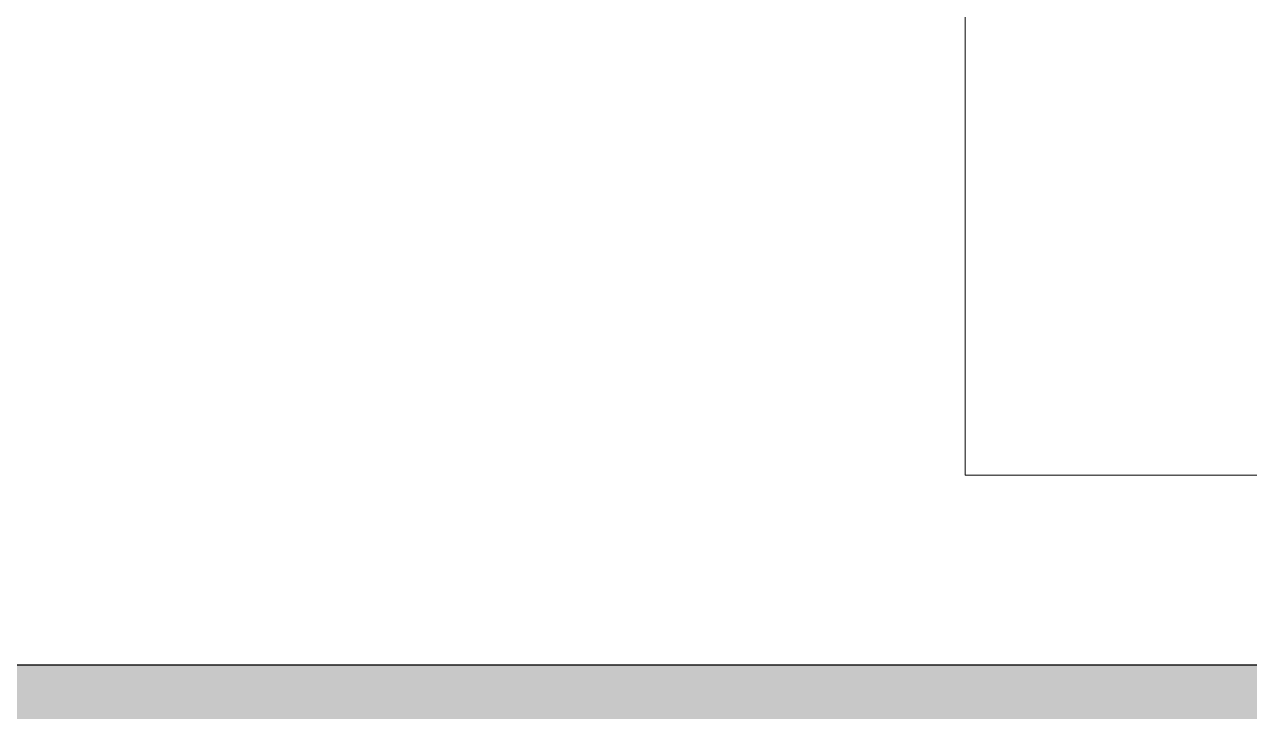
# Model space of a CAD drawing. Extents: x -965262 to 1142518, y -357520 to 71675.
# Drawn here: x -853222 to -852578, y -94869 to -94508 of the extents above; entities that cross this region are included whole.
import ezdxf

# ---------------------------------------------------------------- set-up
doc = ezdxf.new("R2010")
doc.units = 0
doc.header["$LTSCALE"] = 10
doc.layers.get('0').update_dxf_attribs({"linetype": 'CONTINUOUS', "lineweight": 30})
doc.layers.add('Оборудование', color=7, linetype='CONTINUOUS', lineweight=30)

msp = doc.modelspace()

# ---------------------------------------------------------------- hatches: boundary and pattern name
at = {"lineweight": 30, "true_color": 0x1b8828}
h = msp.add_hatch(color=106, dxfattribs=at)
h.dxf.hatch_style = 1
h.paths.add_polyline_path([(-851459.79, -90277.67), (-853359.79, -90277.67), (-853359.79, -94944.84), (-851459.79, -94944.84)])
h.paths.add_polyline_path([(-851559.79, -94844.84), (-853259.79, -94844.84), (-853259.79, -90344.85), (-851559.79, -90344.85)], flags=16)

# ---------------------------------------------------------------- linework, layer by layer
at = {"color": 6, "lineweight": 30, "elevation": -2902.58}
msp.add_lwpolyline([(-853259.79, -90344.85), (-851559.79, -90344.85), (-851559.79, -94844.84), (-853259.79, -94844.84)], close=True, dxfattribs=at)
at = {"layer": 'Оборудование', "color": 7, "lineweight": 0}
for p, q in [((-852727.29, -94744.84, -2902.58), (-852727.29, -94107.79, -2902.58)), ((-852037.29, -94744.84, -2902.58), (-852727.29, -94744.84, -2902.58)), ((-853259.79, -94844.84, -2902.58), (-851559.79, -94844.84, -2902.58))]:
    msp.add_line(p, q, dxfattribs=at)

doc.saveas('drawing.dxf')
